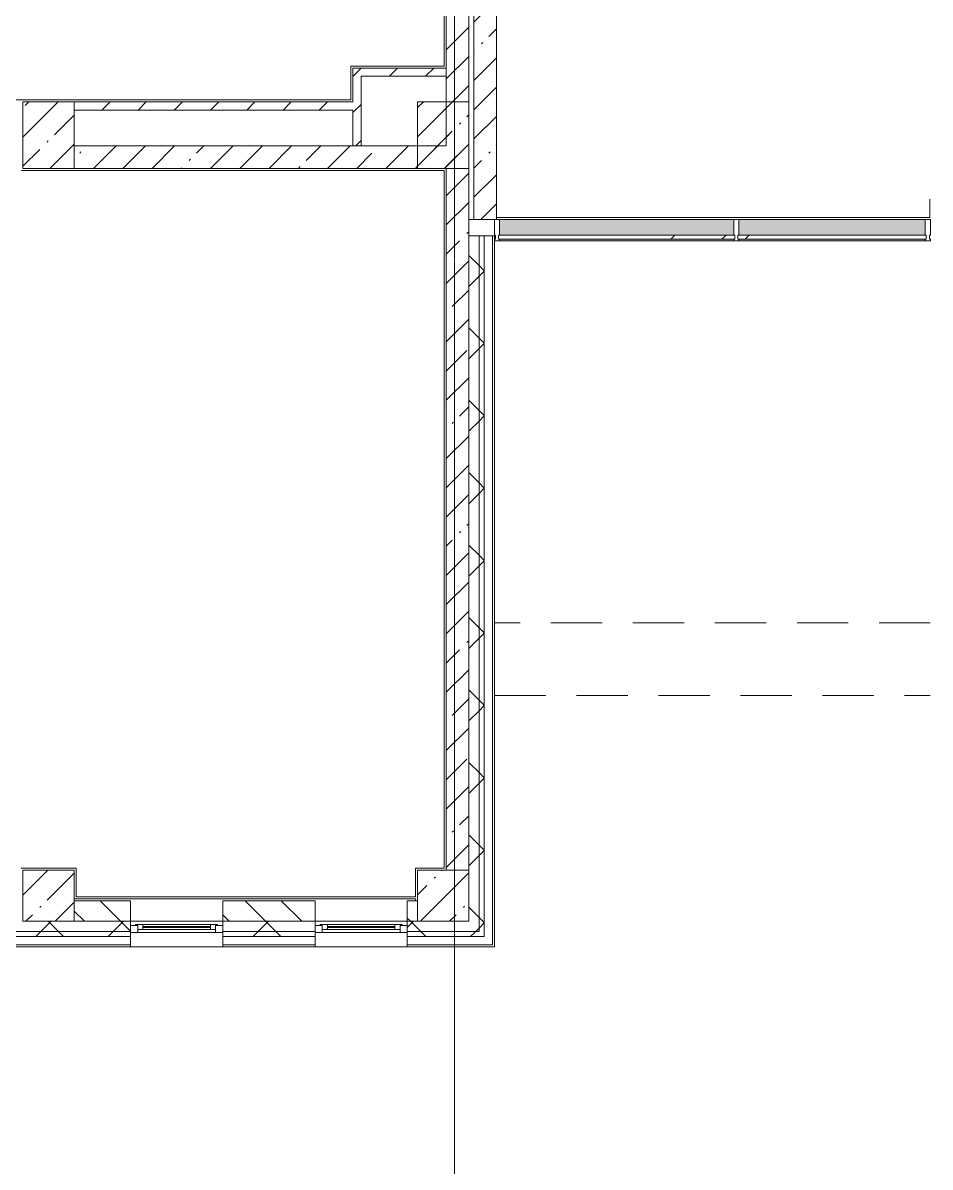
# Model space of a CAD drawing. Header units: millimetres. Extents: x -3902 to 188078, y -8553 to 29000.
# Drawn here: x 141418 to 150268, y 1150 to 12321 of the extents above; entities that cross this region are included whole.
import ezdxf

# ---------------------------------------------------------------- set-up
doc = ezdxf.new("R2010")
doc.units = ezdxf.units.MM
doc.linetypes.add('200_ШТРИХ__ш1_п0_6_', pattern=[800, 500, -300])
doc.linetypes.add('Осевая', pattern=[31.75, 6.35, -4.7625, 15.875, -4.7625])
for name, color, linetype, lineweight in [('A-DETL-MBND-1', 7, '200_ШТРИХ__ш1_п0_6_', 9), ('A-GLAZ-2', 7, 'Continuous', 5), ('A-GLAZ-CURT-2', 7, 'Continuous', 5), ('A-GLAZ-CWMG-2', 7, 'Continuous', 5), ('A-WALL', 7, 'Continuous', 9), ('A-WALL-3', 7, 'Continuous', 5), ('I-WALL-3', 7, 'Continuous', 5), ('S-COLS-4', 7, 'Continuous', 5), ('Оси', 7, 'Continuous', 9), ('Оси-2', 7, 'Осевая', 9)]:
    doc.layers.add(name, color=color, linetype=linetype, lineweight=lineweight)
doc.layers.add('A-FLOR-2', color=7, linetype='Continuous', lineweight=5, true_color=0xaaaaaa)
doc.layers.add('A-GLAZ-CWMG-3', color=7, linetype='Continuous', lineweight=5, true_color=0x383e42)
pattern_1 = [(45, (61067.9, 0), (-285.1231, 285.1231), []), (45, (61353, 0), (-285.1231, 285.1231), [504.031, -100.806, 16.764, -84.042])]
pattern_2 = [(45, (61067.9, 0), (-353.5534, 353.5534), []), (135, (61067.9, 0), (-353.5534, -353.5534), [])]
pattern_3 = [(45, (61067.9, 0), (-176.7767, 176.7767), [])]

# ---------------------------------------------------------------- blocks, each defined once
blk = doc.blocks.new('BSC_Колонна _Прямоугольная - 500х500-V42-3_10_1_птичка')
at = {"layer": 'S-COLS-4'}
h = blk.add_hatch(dxfattribs=at)
h.set_pattern_fill('FP_53', color=256, style=0, pattern_type=2)
h.set_pattern_definition([(45, (-80600, -3800), (-285.1231, 285.1231), []), (45, (-80314.88, -3800), (-285.1231, 285.1231), [504.031, -100.806, 16.764, -84.042])])
h.paths.add_polyline_path([(-250, -250), (250, -250), (250, 250), (-250, 250)])
for p, q in [((250, 250), (-250, 250)), ((-250, 250), (-250, -250)), ((250, -250), (250, 250)), ((-250, -250), (250, -250))]:
    blk.add_line(p, q, dxfattribs=at)
blk = doc.blocks.new('120_Окно_СКБ_1Ст - 120_Окно_СКБ_1Ст 900х2500_h_-19906774-3_10_1_птичка')
at = {"layer": 'A-GLAZ-2'}
for p, q in [((-450, -75), (-450, -5)), ((-450, -5), (-380, -5)), ((450, -5), (-450, -5)), ((-380, -75), (-450, -75)), ((-450, -75), (-400, -75)), ((-380, -75), (-400, -75)), ((-400, -75), (-400, -85)), ((-400, -85), (400, -85)), ((400, -85), (-400, -85)), ((-380, -5), (-380, -75)), ((380, -35), (-380, -35)), ((-380, -35), (-380, -75)), ((-330, -85), (-330, -35)), ((-330, -55), (330, -55)), ((330, -65), (-330, -65)), ((330, -85), (330, -35)), ((380, -75), (380, -5)), ((380, -5), (450, -5)), ((380, -75), (380, -35)), ((450, -75), (380, -75)), ((400, -75), (380, -75)), ((400, -75), (450, -75)), ((400, -85), (400, -75)), ((450, -5), (450, -75))]:
    blk.add_line(p, q, dxfattribs=at)
blk = doc.blocks.new('Системная панель - Стекло - 40мм-33184352-3_10_1_птичка')
at = {"layer": 'A-GLAZ-CURT-2'}
h = blk.add_hatch(dxfattribs=at)
h.set_pattern_fill('FP_129', color=256, style=0, pattern_type=2)
h.set_pattern_definition([(45, (-86642.5, -9710), (-1414.214, 1414.214), [1000, -3000]), (45, (-87642.5, -10210), (-1414.214, 1414.214), [3000, -1000]), (45, (-85642.5, -10710), (-1414.214, 1414.214), [1000, -3000])])
h.paths.add_polyline_path([(1153, 0), (1153, 40), (-1153, 40), (-1153, 0), (557, 0)])
for p, q in [((1153, 40), (-1153, 40)), ((-1153, 40), (-1153, 0)), ((-1153, 0), (1153, 0)), ((1153, 0), (1153, 40))]:
    blk.add_line(p, q, dxfattribs=at)
blk = doc.blocks.new('Системная панель - Стекло - 40мм-33184353-3_10_1_птичка')
at = {"layer": 'A-GLAZ-CURT-2'}
h = blk.add_hatch(dxfattribs=at)
h.set_pattern_fill('FP_130', color=256, style=0, pattern_type=2)
h.set_pattern_definition([(45, (-88744.2, -9710), (-1414.214, 1414.214), [1000, -3000]), (45, (-89744.2, -10210), (-1414.214, 1414.214), [3000, -1000]), (45, (-87744.2, -10710), (-1414.214, 1414.214), [1000, -3000])])
h.paths.add_polyline_path([(919, 0), (919, 40), (-919, 40), (-919, 0), (320, 0)])
for p, q in [((919, 40), (-919, 40)), ((-919, 40), (-919, 0)), ((-919, 0), (919, 0)), ((919, 0), (919, 40))]:
    blk.add_line(p, q, dxfattribs=at)
blk = doc.blocks.new('Прямоугольный импост - Импост структурный с накладкой - 190мм-33184356-3_10_1_птичка')
at = {"layer": 'A-GLAZ-CWMG-2'}
for p, q in [((-50, 0), (-50, 17)), ((-50, 17), (0, 17)), ((-40, 0), (-50, 0)), ((-40, -40), (-40, 0)), ((0, 0), (-10, 0)), ((-10, 0), (-10, -40)), ((0, 17), (0, 0)), ((-50, -190), (-50, -40)), ((-50, -40), (-40, -40)), ((-10, -40), (0, -40)), ((0, -40), (0, -190)), ((0, -190), (-50, -190))]:
    blk.add_line(p, q, dxfattribs=at)
blk = doc.blocks.new('Прямоугольный импост - Импост структурный с накладкой - 190мм-33184358-3_10_1_птичка')
at = {"layer": 'A-GLAZ-CWMG-2'}
for p, q in [((0, 17), (-50, 17)), ((-50, 17), (-50, 0)), ((-50, 0), (-40, 0)), ((-40, 0), (-40, -40)), ((-10, -40), (-10, 0)), ((-10, 0), (0, 0)), ((0, 0), (0, 17)), ((-40, -40), (-50, -40)), ((-50, -40), (-50, -190)), ((0, -40), (-10, -40)), ((0, -190), (0, -40)), ((-50, -190), (0, -190))]:
    blk.add_line(p, q, dxfattribs=at)
blk = doc.blocks.new('Прямоугольный импост - Импост структурный с накладкой - 190мм-33184349-3_10_1_птичка')
at = {"layer": 'A-GLAZ-CWMG-2'}
for p, q in [((-25, 0), (-25, 17)), ((-25, 17), (25, 17)), ((-15, 0), (-25, 0)), ((-15, -40), (-15, 0)), ((25, 0), (15, 0)), ((15, 0), (15, -40)), ((25, 17), (25, 0)), ((-25, -190), (-25, -40)), ((-25, -40), (-15, -40)), ((15, -40), (25, -40)), ((25, -40), (25, -190)), ((25, -190), (-25, -190))]:
    blk.add_line(p, q, dxfattribs=at)
blk = doc.blocks.new('Прямоугольный импост - Импост структурный с накладкой - 190мм-23186050-3_10_1_птичка')
at = {"layer": 'A-GLAZ-CWMG-3'}
for points in [[(85000, 10250), (87285, 10250), (87285, 10400), (85000, 10400)], [(85000, 10193), (87285, 10193), (87285, 10210), (85000, 10210)]]:
    blk.add_hatch(color=256, dxfattribs=at).paths.add_polyline_path(points)
at = {"layer": 'A-GLAZ-CWMG-2'}
for p, q in [((85000, 10400), (87285, 10400)), ((85000, 10193), (87285, 10193))]:
    blk.add_line(p, q, dxfattribs=at)
blk = doc.blocks.new('Прямоугольный импост - Импост структурный с накладкой - 190мм-23186051-3_10_1_птичка')
at = {"layer": 'A-GLAZ-CWMG-3'}
for points in [[(88000, 10250), (88000, 10400), (87335, 10400), (87335, 10250)], [(87335, 10193), (88000, 10193), (88000, 10210), (87335, 10210)]]:
    blk.add_hatch(color=256, dxfattribs=at).paths.add_polyline_path(points)
at = {"layer": 'A-GLAZ-CWMG-2'}
for p, q in [((87335, 10400), (88000, 10400)), ((87335, 10193), (88000, 10193))]:
    blk.add_line(p, q, dxfattribs=at)
blk = doc.blocks.new('Прямоугольный импост - Импост структурный с накладкой - 190мм-23186052-3_10_1_птичка')
at = {"layer": 'A-GLAZ-CWMG-3'}
for points in [[(88564, 10250), (89154, 10250), (89154, 10400), (88000, 10400), (88000, 10250)], [(88564, 10193), (89154, 10193), (89154, 10210), (88000, 10210), (88000, 10193)]]:
    blk.add_hatch(color=256, dxfattribs=at).paths.add_polyline_path(points)
at = {"layer": 'A-GLAZ-CWMG-2'}
for p, q in [((88000, 10400), (89154, 10400)), ((88000, 10193), (89154, 10193))]:
    blk.add_line(p, q, dxfattribs=at)
blk = doc.blocks.new('парапет9 - парапет-22867712-3_10_1_птичка')
at = {"layer": 'A-DETL-MBND-1'}
for p, q in [((89202, 7964), (84952, 7964)), ((84952, 7255), (89202, 7255))]:
    blk.add_line(p, q, dxfattribs=at)
blk = doc.blocks.new('BSC_Колонна _Прямоугольная - 650х500-V131-3_10_1_птичка')
at = {"layer": 'S-COLS-4'}
h = blk.add_hatch(dxfattribs=at)
h.set_pattern_fill('FP_133', color=256, style=0, pattern_type=2)
h.set_pattern_definition([(135, (11225, -80600), (-285.1231, -285.1231), []), (135, (11225, -80314.88), (-285.1231, -285.1231), [504.031, -100.806, 16.764, -84.042])])
h.paths.add_polyline_path([(325, 250), (-325, 250), (-325, -250), (325, -250)])
for p, q in [((325, 250), (-325, 250)), ((-325, 250), (-325, -250)), ((325, -250), (325, 250)), ((-325, -250), (325, -250))]:
    blk.add_line(p, q, dxfattribs=at)
blk = doc.blocks.new('BSC_Колонна _Прямоугольная - 500х500-V132-3_10_1_птичка')
at = {"layer": 'S-COLS-4'}
h = blk.add_hatch(dxfattribs=at)
h.set_pattern_fill('FP_134', color=256, style=0, pattern_type=2)
h.set_pattern_definition([(45, (-84450, -3800), (-285.1231, 285.1231), []), (45, (-84164.88, -3800), (-285.1231, 285.1231), [504.031, -100.806, 16.764, -84.042])])
h.paths.add_polyline_path([(-250, -250), (250, -250), (250, 250), (-250, 250), (-250, -99)])
for p, q in [((250, 250), (-250, 250)), ((-250, 250), (-250, -250)), ((250, -250), (250, 250)), ((-250, -250), (250, -250))]:
    blk.add_line(p, q, dxfattribs=at)

msp = doc.modelspace()

# ---------------------------------------------------------------- hatches: boundary and pattern name
at = {"layer": 'A-WALL-3'}
h = msp.add_hatch(dxfattribs=at)
h.set_pattern_fill('FP_64', color=256, style=0, pattern_type=2)
h.set_pattern_definition(pattern_2)
h.paths.add_polyline_path([(145869.5, 3450), (145869.5, 10242), (145769.5, 10242), (145769.5, 3450)])
h = msp.add_hatch(dxfattribs=at)
h.set_pattern_fill('FP_64', color=256, style=0, pattern_type=2)
h.set_pattern_definition(pattern_2)
h.paths.add_polyline_path([(145869.5, 3400), (145919.5, 3400), (145919.5, 10242), (145869.5, 10242), (145869.5, 3450)])
h = msp.add_hatch(dxfattribs=at)
h.set_pattern_fill('FP_62', color=256, style=0, pattern_type=2)
h.set_pattern_definition([(135, (61067.9, 0), (-176.7767, -176.7767), [])])
h.paths.add_polyline_path([(145167.9, 3550), (145267.9, 3550), (145267.9, 3750), (145167.9, 3750), (145167.9, 3701.2)])
h.paths.add_polyline_path([(144038.5, 3550), (144267.9, 3550), (144267.9, 3750), (143367.9, 3750), (143367.9, 3550)])
h.paths.add_polyline_path([(141147.9, 3550), (141417.9, 3550), (141417.9, 3750), (141147.9, 3750)])
h.paths.add_polyline_path([(137513.1, 3550), (138147.9, 3550), (138147.9, 3750), (137047.9, 3750), (137047.9, 3550)])
h.paths.add_polyline_path([(141917.9, 3550), (142467.9, 3550), (142467.9, 3750), (141917.9, 3750), (141917.9, 3666.7)])
h = msp.add_hatch(dxfattribs=at)
h.set_pattern_fill('FP_64', color=256, style=0, pattern_type=2)
h.set_pattern_definition(pattern_2)
h.paths.add_polyline_path([(145769.5, 3450), (145767.9, 3550), (145167.9, 3550), (145167.9, 3450), (145767.9, 3450)])
h.paths.add_polyline_path([(137513.1, 3450), (138147.9, 3450), (138147.9, 3550), (136767.9, 3550), (136767.9, 3450), (137047.9, 3450)])
h.paths.add_polyline_path([(143367.9, 3450), (144267.9, 3450), (144267.9, 3550), (143367.9, 3550)])
h.paths.add_polyline_path([(142467.9, 3450), (142467.9, 3550), (141147.9, 3550), (141147.9, 3450), (142174.1, 3450)])
h = msp.add_hatch(dxfattribs=at)
h.set_pattern_fill('FP_64', color=256, style=0, pattern_type=2)
h.set_pattern_definition(pattern_2)
h.paths.add_polyline_path([(145869.5, 3400), (145869.5, 3450), (145167.9, 3450), (145167.9, 3400), (145769.5, 3400)])
h.paths.add_polyline_path([(138147.9, 3400), (138147.9, 3450), (136767.9, 3450), (136767.9, 3400), (137513.1, 3400)])
h.paths.add_polyline_path([(141147.9, 3400), (142467.9, 3400), (142467.9, 3450), (141147.9, 3450)])
h.paths.add_polyline_path([(144038.5, 3400), (144267.9, 3400), (144267.9, 3450), (143367.9, 3450), (143367.9, 3400)])
at = {"layer": 'I-WALL-3'}
h = msp.add_hatch(dxfattribs=at)
h.set_pattern_fill('FP_60', color=256, style=0, pattern_type=2)
h.set_pattern_definition(pattern_1)
h.paths.add_polyline_path([(145902.9, 10400), (146037.9, 10400), (146037.9, 19100), (145817.9, 19100), (145817.9, 10400)])
h = msp.add_hatch(dxfattribs=at)
h.set_pattern_fill('FP_60', color=256, style=0, pattern_type=2)
h.set_pattern_definition(pattern_1)
h.paths.add_polyline_path([(145547.9, 4050), (145767.9, 4050), (145767.9, 15130), (145547.9, 15130), (145547.9, 4279.6)])
h = msp.add_hatch(dxfattribs=at)
h.set_pattern_fill('FP_65', color=256, style=0, pattern_type=2)
h.set_pattern_definition(pattern_3)
h.paths.add_polyline_path([(144637.9, 11120), (144717.9, 11120), (144717.9, 11880), (144637.9, 11880), (144637.9, 11221)])
h = msp.add_hatch(dxfattribs=at)
h.set_pattern_fill('FP_65', color=256, style=0, pattern_type=2)
h.set_pattern_definition(pattern_3)
h.paths.add_polyline_path([(145547.9, 11800), (145547.9, 11880), (144717.9, 11880), (144717.9, 11800)])
h = msp.add_hatch(dxfattribs=at)
h.set_pattern_fill('FP_65', color=256, style=0, pattern_type=2)
h.set_pattern_definition(pattern_3)
h.paths.add_polyline_path([(144637.9, 11470), (144637.9, 11550), (141917.9, 11550), (141917.9, 11470), (144038.5, 11470)])
h = msp.add_hatch(dxfattribs=at)
h.set_pattern_fill('FP_60', color=256, style=0, pattern_type=2)
h.set_pattern_definition(pattern_1)
h.paths.add_polyline_path([(144038.5, 10900), (145547.9, 10900), (145547.9, 11120), (141917.9, 11120), (141917.9, 10900)])
at = {"layer": 'S-COLS-4'}
h = msp.add_hatch(dxfattribs=at)
h.set_pattern_fill('FP_60', color=256, style=0, pattern_type=2)
h.set_pattern_definition(pattern_1)
h.paths.add_polyline_path([(145267.9, 10900), (145767.9, 10900), (145767.9, 11550), (145267.9, 11550), (145267.9, 11221)])

# ---------------------------------------------------------------- linework, layer by layer
at = {"layer": 'A-DETL-MBND-1'}
for p, q in [((145767.9, 10400), (145817.9, 10400)), ((146017.9, 10242), (146017.9, 10250))]:
    msp.add_line(p, q, dxfattribs=at)
at = {"layer": 'A-FLOR-2'}
for p, q in [((145527.9, 11900), (145527.9, 15130)), ((144618.4, 11570), (144618.4, 11900)), ((144618.4, 11900), (145527.9, 11900)), ((140986.9, 11570), (144618.4, 11570)), ((145527.9, 10879), (141403.9, 10879)), ((145527.9, 4070), (145527.9, 10879)), ((150266.9, 10420), (150266.9, 10600)), ((146037.9, 10420), (150266.9, 10420)), ((141397.9, 4070), (141937.9, 4070)), ((141937.9, 4070), (141937.9, 3790)), ((145247.9, 3790), (145247.9, 4070)), ((145247.9, 4070), (145527.9, 4070)), ((141937.9, 3790), (145247.9, 3790))]:
    msp.add_line(p, q, dxfattribs=at)
at = {"layer": 'A-WALL'}
for p, q in [((145547.9, 11800), (145547.9, 11880)), ((144637.9, 11120), (144717.9, 11120)), ((145869.5, 10242), (145869.5, 3450)), ((145919.5, 10242), (145919.5, 3400)), ((145999.5, 10242), (145999.5, 3320)), ((142467.9, 3550), (141917.9, 3550)), ((144267.9, 3550), (143367.9, 3550)), ((145267.9, 3550), (145167.9, 3550)), ((141147.9, 3450), (142467.9, 3450)), ((141147.9, 3400), (142467.9, 3400)), ((143367.9, 3450), (144267.9, 3450)), ((143367.9, 3400), (144267.9, 3400)), ((145167.9, 3450), (145869.5, 3450)), ((145167.9, 3400), (145919.5, 3400)), ((141147.9, 3320), (142467.9, 3320)), ((143367.9, 3320), (144267.9, 3320)), ((145167.9, 3320), (145999.5, 3320))]:
    msp.add_line(p, q, dxfattribs=at)
at = {"layer": 'A-WALL-3'}
for p, q in [((146019.5, 10242), (145769.5, 10242)), ((145769.5, 10242), (145769.5, 3550)), ((146019.5, 3300), (146019.5, 10242)), ((142467.9, 3750), (141917.9, 3750)), ((142467.9, 3300), (142467.9, 3750)), ((143367.9, 3750), (143367.9, 3300)), ((144267.9, 3750), (143367.9, 3750)), ((144267.9, 3300), (144267.9, 3750)), ((145167.9, 3750), (145167.9, 3300)), ((145267.9, 3750), (145167.9, 3750)), ((142467.9, 3550), (143367.9, 3550)), ((144267.9, 3550), (145167.9, 3550)), ((146019.5, 3300), (136925.9, 3300))]:
    msp.add_line(p, q, dxfattribs=at)
at = {"layer": 'I-WALL-3'}
for p, q in [((145817.9, 19100), (145817.9, 10400)), ((145547.9, 15130), (145547.9, 11880)), ((145767.9, 4050), (145767.9, 15130)), ((146037.9, 10400), (146037.9, 13400)), ((144637.9, 11880), (144637.9, 11550)), ((145547.9, 11880), (144637.9, 11880)), ((144717.9, 11120), (144717.9, 11800)), ((144717.9, 11800), (145547.9, 11800)), ((145547.9, 11800), (145547.9, 11120)), ((144637.9, 11550), (141917.9, 11550)), ((141917.9, 11470), (144637.9, 11470)), ((144637.9, 11470), (144637.9, 11120)), ((144637.9, 11120), (141917.9, 11120)), ((145547.9, 11120), (144717.9, 11120)), ((141917.9, 10900), (145547.9, 10900)), ((145547.9, 10900), (145547.9, 4050)), ((145817.9, 10400), (146037.9, 10400)), ((141917.9, 3770), (145247.9, 3770)), ((145247.9, 3750), (145247.9, 3770)), ((143367.9, 3550), (142467.9, 3550)), ((145167.9, 3550), (144267.9, 3550))]:
    msp.add_line(p, q, dxfattribs=at)
at = {"layer": 'S-COLS-4'}
for p, q in [((145767.9, 11550), (145267.9, 11550)), ((145267.9, 11550), (145267.9, 10900)), ((145767.9, 10900), (145767.9, 11550)), ((145267.9, 10900), (145767.9, 10900))]:
    msp.add_line(p, q, dxfattribs=at)
at = {"layer": 'Оси'}
for p, q in [((145627.9, 10029.8), (145627.9, 21915.1)), ((145627.9, -1906.3), (145627.9, 9979))]:
    msp.add_line(p, q, dxfattribs=at)
at = {"layer": 'Оси-2'}
msp.add_line((145627.9, 9979), (145627.9, 10029.8), dxfattribs=at)

# ---------------------------------------------------------------- block references
at = {"layer": 'A-DETL-MBND-1'}
msp.add_blockref('парапет9 - парапет-22867712-3_10_1_птичка', (61067.9, -1500), dxfattribs=at)
at = {"layer": 'A-GLAZ-2', "rotation": 180}
for p in [(142917.9, 3435), (144717.9, 3435)]:
    msp.add_blockref('120_Окно_СКБ_1Ст - 120_Окно_СКБ_1Ст 900х2500_h_-19906774-3_10_1_птичка', p, dxfattribs=at)
at = {"layer": 'A-GLAZ-CURT-2'}
for name, p in [('Системная панель - Стекло - 40мм-33184352-3_10_1_птичка', (147210.4, 10210)), ('Системная панель - Стекло - 40мм-33184353-3_10_1_птичка', (149312.1, 10210))]:
    msp.add_blockref(name, p, dxfattribs=at)
at = {"layer": 'A-GLAZ-CWMG-2', "rotation": 180}
msp.add_blockref('Прямоугольный импост - Импост структурный с накладкой - 190мм-33184358-3_10_1_птичка', (146017.9, 10210), dxfattribs=at)
at = {"layer": 'A-GLAZ-CWMG-2'}
for name in ['Прямоугольный импост - Импост структурный с накладкой - 190мм-23186050-3_10_1_птичка', 'Прямоугольный импост - Импост структурный с накладкой - 190мм-23186051-3_10_1_птичка', 'Прямоугольный импост - Импост структурный с накладкой - 190мм-23186052-3_10_1_птичка']:
    msp.add_blockref(name, (61067.9, 0), dxfattribs=at)
at = {"layer": 'A-GLAZ-CWMG-2', "extrusion": (0, 0, -1), "rotation": 180}
for name, p in [('Прямоугольный импост - Импост структурный с накладкой - 190мм-33184349-3_10_1_птичка', (-148377.9, 10210)), ('Прямоугольный импост - Импост структурный с накладкой - 190мм-33184356-3_10_1_птичка', (-150271.4, 10210))]:
    msp.add_blockref(name, p, dxfattribs=at)
at = {"layer": 'S-COLS-4', "rotation": 270.0000000000007}
msp.add_blockref('BSC_Колонна _Прямоугольная - 650х500-V131-3_10_1_птичка', (141667.9, 11225), dxfattribs=at)
at = {"layer": 'S-COLS-4'}
for name, p in [('BSC_Колонна _Прямоугольная - 500х500-V42-3_10_1_птичка', (141667.9, 3800)), ('BSC_Колонна _Прямоугольная - 500х500-V132-3_10_1_птичка', (145517.9, 3800))]:
    msp.add_blockref(name, p, dxfattribs=at)

doc.saveas('drawing.dxf')
